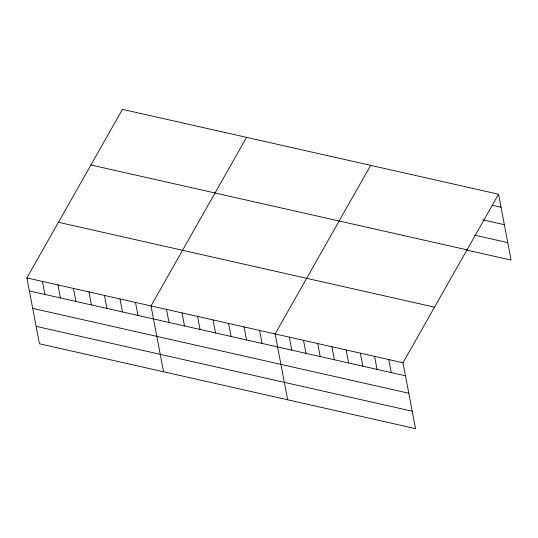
<?xml version="1.0" encoding="UTF-8"?>
<svg xmlns="http://www.w3.org/2000/svg" width="538" height="538" viewBox="0 0 538 538"><rect width="100%" height="100%" fill="white"/><g stroke="black" fill="none" stroke-linecap="round" stroke-linejoin="round"><path stroke-width="0.81" d="M498.538 194.218L402.975 362.78L415.538 428.645L39.462 343.782L26.9 277.917L122.462 109.355L498.538 194.218L511.1 260.083L466.11 249.935M246.565 137.358L151.003 305.92L163.572 371.785M370.669 165.368L275.113 333.93L287.675 399.795M492.337 205.281L501.019 207.238M483.037 219.867L504.348 224.676M474.624 235.167L507.771 242.645M90.922 164.978L467.004 249.847M58.434 222.288L434.509 307.158M26.9 277.917L402.975 362.78M29.382 290.937L405.464 375.8M32.71 308.375L408.786 393.238M36.14 326.344L412.216 411.207M388.772 359.572L391.254 372.599M374.562 356.371L377.044 369.391M360.352 353.163L362.841 366.183M346.149 349.956L348.631 362.975M331.939 346.748L334.421 359.774M317.729 343.547L320.218 356.566M303.526 340.339L306.008 353.358M289.316 337.131L291.804 350.157M259.598 330.426L262.08 343.446M244.084 326.922L246.565 339.949M228.569 323.425L231.058 336.445M213.055 319.922L215.543 332.948M197.547 316.425L200.028 329.444M182.032 312.921L184.514 325.947M166.518 309.424L168.999 322.444M135.495 302.423L137.977 315.443M119.981 298.92L122.462 311.939M104.466 295.423L106.948 308.442M88.952 291.919L91.44 304.938M73.437 288.415L75.925 301.441M57.929 284.918L60.411 297.938M42.415 281.414L44.896 294.441"/></g></svg>
